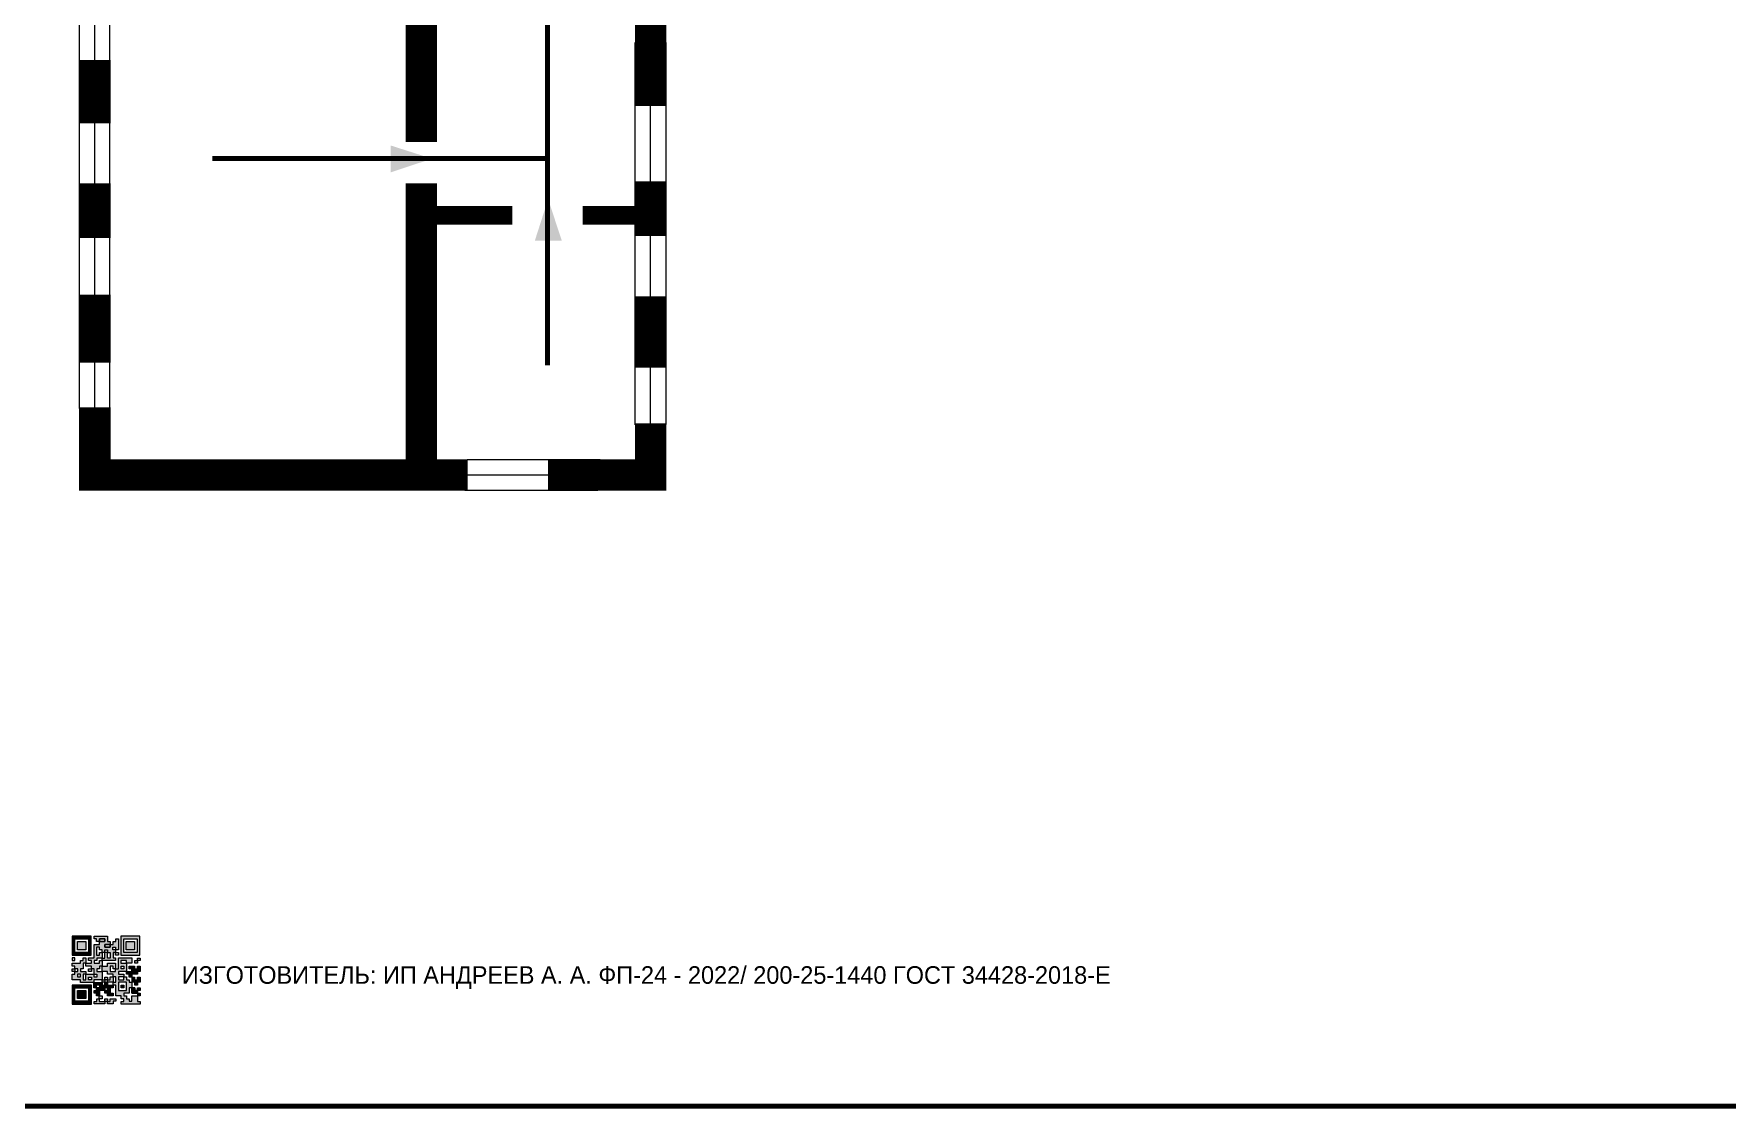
# Model space of a CAD drawing. Header units: millimetres. Extents: x 13810 to 67229, y 12374 to 21950.
# Drawn here: x 17912.3 to 18182.3, y 19483.6 to 19654.5 of the extents above; entities that cross this region are included whole.
import ezdxf

# ---------------------------------------------------------------- set-up
doc = ezdxf.new("R2010")
doc.units = ezdxf.units.MM
doc.layers.add('План_Штампы', color=7, linetype='Continuous')
doc.styles.add('обычный', font='arial.ttf')

# ---------------------------------------------------------------- blocks, each defined once
blk = doc.blocks.new('QR')
at = {"lineweight": 0}
h = blk.add_hatch(color=256, dxfattribs=at)
h.dxf.hatch_style = 1
h.paths.add_polyline_path([(9241.16, 2687.38), (9242.01, 2687.38), (9242.01, 2687.83), (9241.59, 2687.83), (9241.59, 2688.68), (9239.45, 2688.68), (9239.45, 2688.25), (9239.86, 2688.25), (9239.86, 2687.83), (9240.29, 2687.83), (9240.29, 2688.25), (9241.16, 2688.25), (9241.16, 2687.83), (9240.29, 2687.83), (9240.29, 2687.38), (9239.45, 2687.38), (9239.45, 2685.22), (9238.57, 2685.22), (9238.57, 2684.8), (9239.02, 2684.8), (9239.02, 2684.37), (9238.13, 2684.37), (9238.13, 2683.92), (9239.02, 2683.92), (9239.02, 2683.5), (9239.44, 2683.5), (9239.44, 2682.64), (9239.87, 2682.64), (9239.87, 2682.18), (9239.44, 2682.18), (9239.44, 2682.64), (9238.13, 2682.64), (9238.13, 2681.76), (9237.71, 2681.76), (9237.71, 2682.64), (9238.13, 2682.64), (9238.13, 2683.07), (9237.27, 2683.07), (9237.27, 2683.51), (9237.71, 2683.51), (9237.71, 2684.37), (9238.13, 2684.37), (9238.13, 2685.22), (9237.71, 2685.22), (9237.71, 2684.8), (9237.28, 2684.8), (9237.28, 2684.38), (9235.98, 2684.38), (9235.98, 2683.92), (9236.4, 2683.92), (9236.4, 2683.49), (9236.84, 2683.49), (9236.84, 2683.07), (9236.4, 2683.07), (9236.4, 2682.64), (9235.98, 2682.64), (9235.98, 2681.76), (9237.29, 2681.76), (9237.29, 2681.33), (9239.43, 2681.33), (9239.43, 2681.76), (9240.74, 2681.76), (9240.74, 2683.05), (9239.87, 2683.05), (9239.87, 2683.5), (9240.29, 2683.5), (9240.29, 2683.91), (9240.74, 2683.91), (9240.74, 2684.81), (9240.29, 2684.81), (9240.29, 2684.79), (9240.29, 2684.37), (9239.45, 2684.37), (9239.45, 2684.8), (9239.87, 2684.8), (9239.87, 2685.21), (9240.74, 2685.21), (9240.74, 2686.1), (9240.29, 2686.1), (9240.29, 2685.64), (9239.86, 2685.64), (9239.86, 2686.95), (9240.29, 2686.95), (9240.29, 2686.52), (9240.74, 2686.52), (9240.74, 2686.1), (9241.16, 2686.1), (9241.16, 2686.53), (9241.59, 2686.53), (9241.59, 2686.1), (9242.02, 2686.1), (9242.02, 2685.21), (9241.59, 2685.21), (9241.59, 2686.1), (9241.16, 2686.1), (9241.16, 2685.21), (9240.74, 2685.21), (9240.74, 2684.81), (9242.89, 2684.81), (9242.89, 2685.22), (9242.47, 2685.22), (9242.47, 2686.11), (9242.89, 2686.11), (9242.89, 2686.52), (9242.46, 2686.52), (9242.46, 2686.95), (9242.89, 2686.95), (9242.89, 2686.52), (9243.32, 2686.52), (9243.32, 2688.26), (9242.9, 2688.26), (9242.9, 2687.83), (9242.47, 2687.83), (9242.47, 2687.38), (9242.01, 2687.38), (9242.01, 2686.94), (9241.16, 2686.94)])
h.paths.add_polyline_path([(9239.02, 2682.18), (9239.02, 2681.76), (9238.54, 2681.76), (9238.54, 2682.18)], flags=16)
h.paths.add_polyline_path([(9237.27, 2682.65), (9237.27, 2682.19), (9236.83, 2682.19), (9236.83, 2682.65)], flags=16)
h = blk.add_hatch(color=256, dxfattribs=at)
h.dxf.hatch_style = 1
h.paths.add_polyline_path([(9238.15, 2687.83), (9236.83, 2687.83), (9236.83, 2686.52), (9238.15, 2686.52)], flags=0)
h.paths.add_polyline_path([(9239.01, 2685.65), (9239.01, 2688.68), (9235.98, 2688.68), (9235.98, 2685.65)])
h.paths.add_polyline_path([(9236.41, 2686.1), (9236.41, 2688.26), (9238.56, 2688.26), (9238.56, 2686.1)], flags=16)
h.paths.add_polyline_path([(9236.83, 2686.52), (9236.83, 2687.83), (9238.15, 2687.83), (9238.15, 2686.52)], flags=0)
h = blk.add_hatch(color=256, dxfattribs=at)
h.dxf.hatch_style = 1
h.paths.add_polyline_path([(9238.15, 2686.52), (9238.15, 2687.83), (9236.83, 2687.83), (9236.83, 2686.52)])
h.paths.add_polyline_path([(9245.91, 2686.52), (9245.91, 2687.83), (9244.59, 2687.83), (9244.59, 2686.52)], flags=0)
h.paths.add_polyline_path([(9246.77, 2685.65), (9246.77, 2688.68), (9243.74, 2688.68), (9243.74, 2685.65)])
h.paths.add_polyline_path([(9244.17, 2686.1), (9244.17, 2688.26), (9246.32, 2688.26), (9246.32, 2686.1)], flags=16)
h.paths.add_polyline_path([(9244.59, 2686.52), (9244.59, 2687.83), (9245.91, 2687.83), (9245.91, 2686.52)], flags=0)
h = blk.add_hatch(color=256, dxfattribs=at)
h.dxf.hatch_style = 1
h.paths.add_polyline_path([(9243.32, 2686.11), (9242.89, 2686.11), (9242.89, 2685.64), (9243.32, 2685.64)])
h.paths.add_polyline_path([(9239.02, 2683.07), (9239.02, 2683.5), (9238.56, 2683.5), (9238.56, 2683.07)])
h.paths.add_polyline_path([(9236.4, 2684.8), (9236.4, 2685.22), (9235.98, 2685.22), (9235.98, 2684.8)])
h.paths.add_polyline_path([(9236.4, 2683.07), (9236.4, 2683.49), (9235.98, 2683.49), (9235.98, 2683.07)])
h = blk.add_hatch(color=256, dxfattribs=at)
h.dxf.hatch_style = 1
h.paths.add_polyline_path([(9240.75, 2681.76), (9240.75, 2681.35), (9241.17, 2681.35), (9241.17, 2681.76)])
h.paths.add_polyline_path([(9241.6, 2682.18), (9241.17, 2682.18), (9241.17, 2681.76), (9241.6, 2681.76)])
h.paths.add_polyline_path([(9242.47, 2681.34), (9242.47, 2682.19), (9242.02, 2682.19), (9242.02, 2681.76), (9241.6, 2681.76), (9241.6, 2681.34)])
h.paths.add_polyline_path([(9239.87, 2678.3), (9239.44, 2678.3), (9239.44, 2677.89), (9241.17, 2677.89), (9241.17, 2678.3), (9240.28, 2678.3), (9240.28, 2678.73), (9239.87, 2678.73)])
h.paths.add_polyline_path([(9240.75, 2678.73), (9240.75, 2679.19), (9240.28, 2679.19), (9240.28, 2678.73)])
h.paths.add_polyline_path([(9241.6, 2678.73), (9241.17, 2678.73), (9241.17, 2678.3), (9241.6, 2678.3)])
h.paths.add_polyline_path([(9242.02, 2678.3), (9241.6, 2678.3), (9241.6, 2677.89), (9242.48, 2677.89), (9242.48, 2678.31), (9242.9, 2678.31), (9242.9, 2678.73), (9242.02, 2678.73)])
h.paths.add_polyline_path([(9246.36, 2684.37), (9246.36, 2684.79), (9245.93, 2684.79), (9245.93, 2684.37)])
h.paths.add_polyline_path([(9246.78, 2685.2), (9246.36, 2685.2), (9246.36, 2684.79), (9246.78, 2684.79)])
h.paths.add_polyline_path([(9245.91, 2687.83), (9244.59, 2687.83), (9244.59, 2686.52), (9245.91, 2686.52)])
h = blk.add_hatch(color=256, dxfattribs=at)
h.dxf.hatch_style = 1
h.paths.add_polyline_path([(9243.32, 2682.64), (9243.32, 2683.07), (9244.62, 2683.07), (9244.62, 2684.37), (9243.74, 2684.37), (9243.74, 2684.8), (9244.62, 2684.8), (9244.62, 2684.37), (9245.48, 2684.37), (9245.48, 2685.22), (9243.32, 2685.22), (9243.32, 2683.5), (9242.89, 2683.5), (9242.89, 2683.06), (9242.01, 2683.06), (9242.01, 2683.91), (9242.47, 2683.91), (9242.47, 2683.5), (9242.89, 2683.5), (9242.89, 2684.38), (9241.59, 2684.38), (9241.59, 2683.91), (9240.74, 2683.91), (9240.74, 2683.05), (9241.59, 2683.05), (9241.59, 2682.64), (9242.47, 2682.64), (9242.47, 2682.19), (9242.91, 2682.19), (9242.91, 2681.34), (9242.48, 2681.34), (9242.48, 2680.91), (9242.91, 2680.91), (9242.91, 2679.17), (9243.75, 2679.17), (9243.75, 2678.73), (9244.2, 2678.73), (9244.2, 2678.3), (9243.75, 2678.3), (9243.75, 2677.88), (9246.78, 2677.88), (9246.78, 2678.3), (9246.35, 2678.3), (9246.35, 2679.19), (9245.48, 2679.19), (9245.48, 2678.31), (9245.05, 2678.31), (9245.05, 2678.73), (9244.62, 2678.73), (9244.62, 2679.19), (9244.2, 2679.19), (9244.2, 2679.61), (9245.05, 2679.61), (9245.05, 2680.46), (9245.48, 2680.46), (9245.48, 2681.34), (9245.04, 2681.34), (9245.04, 2681.76), (9244.63, 2681.76), (9244.63, 2682.19), (9244.21, 2682.19), (9244.21, 2681.76), (9243.32, 2681.76), (9243.32, 2682.19), (9244.21, 2682.19), (9244.21, 2682.64)])
h.paths.add_polyline_path([(9243.75, 2683.49), (9243.75, 2683.92), (9244.21, 2683.92), (9244.21, 2683.49)], flags=16)
h.paths.add_polyline_path([(9243.32, 2681.34), (9244.63, 2681.34), (9244.63, 2680.04), (9243.32, 2680.04)], flags=16)
h.paths.add_polyline_path([(9243.76, 2680.89), (9244.18, 2680.89), (9244.18, 2680.48), (9243.76, 2680.48)], flags=0)
h = blk.add_hatch(color=256, dxfattribs=at)
h.dxf.hatch_style = 1
h.paths.add_polyline_path([(9246.36, 2683.07), (9246.78, 2683.07), (9246.78, 2683.92), (9246.36, 2683.92), (9246.36, 2683.49), (9245.92, 2683.49), (9245.92, 2683.92), (9245.06, 2683.92), (9245.06, 2683.49), (9245.48, 2683.49), (9245.48, 2683.07), (9244.62, 2683.07), (9244.62, 2682.65), (9245.05, 2682.65), (9245.05, 2682.18), (9245.48, 2682.18), (9245.48, 2682.65), (9246.36, 2682.65)])
h.paths.add_polyline_path([(9246.78, 2682.18), (9246.36, 2682.18), (9246.36, 2681.75), (9245.92, 2681.75), (9245.92, 2682.18), (9245.48, 2682.18), (9245.48, 2681.34), (9245.48, 2681.34), (9245.94, 2681.34), (9245.94, 2680.91), (9246.36, 2680.91), (9246.36, 2681.34), (9246.78, 2681.34)])
h = blk.add_hatch(color=256, dxfattribs=at)
h.dxf.hatch_style = 1
h.paths.add_polyline_path([(9235.98, 2680.9), (9235.98, 2677.86), (9239.02, 2677.86), (9239.02, 2680.9)])
h.paths.add_polyline_path([(9238.57, 2680.48), (9238.57, 2678.32), (9236.41, 2678.32), (9236.41, 2680.48)], flags=16)
h.paths.add_polyline_path([(9238.15, 2680.05), (9238.15, 2678.74), (9236.83, 2678.74), (9236.83, 2680.05)], flags=0)
h = blk.add_hatch(color=256, dxfattribs=at)
h.dxf.hatch_style = 1
h.paths.add_polyline_path([(9242.02, 2680.46), (9242.48, 2680.46), (9242.48, 2680.91), (9241.58, 2680.91), (9241.58, 2681.35), (9241.17, 2681.35), (9241.17, 2680.91), (9240.75, 2680.91), (9240.75, 2681.33), (9239.43, 2681.33), (9239.43, 2680.46), (9239.86, 2680.46), (9239.86, 2680.92), (9240.3, 2680.92), (9240.3, 2680.46), (9239.86, 2680.46), (9239.86, 2680.04), (9239.44, 2680.04), (9239.44, 2679.62), (9239.86, 2679.62), (9239.86, 2679.19), (9240.29, 2679.19), (9240.29, 2680.03), (9241.18, 2680.03), (9241.18, 2680.47), (9241.6, 2680.47), (9241.6, 2680.03), (9241.18, 2680.03), (9241.18, 2679.61), (9241.6, 2679.61), (9241.6, 2679.19), (9242.47, 2679.19), (9242.47, 2679.6), (9242.02, 2679.6)])
h = blk.add_hatch(color=256, dxfattribs=at)
h.dxf.hatch_style = 1
h.paths.add_polyline_path([(9244.18, 2680.48), (9244.18, 2680.89), (9243.76, 2680.89), (9243.76, 2680.48)])
h = blk.add_hatch(color=256, dxfattribs=at)
h.dxf.hatch_style = 1
h.paths.add_polyline_path([(9245.93, 2680.04), (9245.93, 2680.46), (9245.48, 2680.46), (9245.48, 2679.62), (9246.35, 2679.62), (9246.35, 2680.04)])
h.paths.add_polyline_path([(9246.78, 2680.04), (9246.78, 2680.46), (9246.35, 2680.46), (9246.35, 2680.04)])
h.paths.add_polyline_path([(9246.78, 2679.18), (9246.78, 2679.62), (9246.35, 2679.62), (9246.35, 2679.18)])
h = blk.add_hatch(color=256, dxfattribs=at)
h.dxf.hatch_style = 1
h.paths.add_polyline_path([(9238.15, 2680.05), (9236.83, 2680.05), (9236.83, 2678.74), (9238.15, 2678.74)])
for points in [[(9237.71, 2685.22), (9238.13, 2685.22), (9238.13, 2684.37), (9237.71, 2684.37), (9237.71, 2683.51), (9237.27, 2683.51), (9237.27, 2683.07), (9238.13, 2683.07), (9238.13, 2682.64), (9237.71, 2682.64), (9237.71, 2681.76), (9238.13, 2681.76), (9238.13, 2682.64), (9239.44, 2682.64), (9239.44, 2683.5), (9239.02, 2683.5), (9239.02, 2683.07), (9238.56, 2683.07), (9238.56, 2683.5), (9239.02, 2683.5), (9239.02, 2683.92), (9238.13, 2683.92), (9238.13, 2684.37), (9239.02, 2684.37), (9239.02, 2684.8), (9238.57, 2684.8), (9238.57, 2685.22), (9239.45, 2685.22), (9239.45, 2687.38), (9240.29, 2687.38), (9240.29, 2687.83), (9239.86, 2687.83), (9239.86, 2688.25), (9239.45, 2688.25), (9239.45, 2688.68), (9241.59, 2688.68), (9241.59, 2687.83), (9242.01, 2687.83), (9242.01, 2687.38), (9242.47, 2687.38), (9242.47, 2687.83), (9242.9, 2687.83), (9242.9, 2688.26), (9243.32, 2688.26), (9243.32, 2686.52), (9242.89, 2686.52), (9242.89, 2686.11), (9243.32, 2686.11), (9243.32, 2685.64), (9242.89, 2685.64), (9242.89, 2686.11), (9242.47, 2686.11), (9242.47, 2685.22), (9242.89, 2685.22), (9242.89, 2684.81), (9240.74, 2684.81), (9240.74, 2683.91), (9241.59, 2683.91), (9241.59, 2684.38), (9242.89, 2684.38), (9242.89, 2683.5), (9242.47, 2683.5), (9242.47, 2683.91), (9242.01, 2683.91), (9242.01, 2683.06), (9242.89, 2683.06), (9242.89, 2683.5), (9243.32, 2683.5), (9243.32, 2685.22), (9245.48, 2685.22), (9245.48, 2684.37), (9244.62, 2684.37), (9244.62, 2683.07), (9245.48, 2683.07), (9245.48, 2683.49), (9245.06, 2683.49), (9245.06, 2683.92), (9245.92, 2683.92), (9245.92, 2683.49), (9246.36, 2683.49), (9246.36, 2683.92), (9246.78, 2683.92), (9246.78, 2683.07), (9246.36, 2683.07), (9246.36, 2682.65), (9245.48, 2682.65), (9245.48, 2682.18), (9245.92, 2682.18), (9245.92, 2681.75), (9246.36, 2681.75), (9246.36, 2682.18), (9246.78, 2682.18), (9246.78, 2681.34), (9246.36, 2681.34), (9246.36, 2680.91), (9245.94, 2680.91), (9245.94, 2681.34), (9245.48, 2681.34), (9245.48, 2680.46), (9245.93, 2680.46), (9245.93, 2680.04), (9246.35, 2680.04), (9246.35, 2680.46), (9246.78, 2680.46), (9246.78, 2680.04), (9246.78, 2680.04), (9246.35, 2680.04), (9246.35, 2679.62), (9246.78, 2679.62), (9246.78, 2679.18), (9246.35, 2679.18), (9246.35, 2678.3), (9246.78, 2678.3), (9246.78, 2677.88), (9243.75, 2677.88), (9243.75, 2678.3), (9244.2, 2678.3), (9244.2, 2678.73), (9243.75, 2678.73), (9243.75, 2679.17), (9242.91, 2679.17), (9242.91, 2680.91), (9242.48, 2680.91), (9242.48, 2680.46), (9242.02, 2680.46), (9242.02, 2679.6), (9242.47, 2679.6), (9242.47, 2679.19), (9241.6, 2679.19), (9241.6, 2679.61), (9241.18, 2679.61), (9241.18, 2680.03), (9240.29, 2680.03), (9240.29, 2679.19), (9240.75, 2679.19), (9240.75, 2678.73), (9240.28, 2678.73), (9240.28, 2678.3), (9241.17, 2678.3), (9241.17, 2678.73), (9241.6, 2678.73), (9241.6, 2678.3), (9242.02, 2678.3), (9242.02, 2678.73), (9242.9, 2678.73), (9242.9, 2678.31), (9242.48, 2678.31), (9242.48, 2677.89), (9241.6, 2677.89), (9241.6, 2678.3), (9241.17, 2678.3), (9241.17, 2677.89), (9239.44, 2677.89), (9239.44, 2678.3), (9239.87, 2678.3), (9239.87, 2678.73), (9240.28, 2678.73), (9240.28, 2679.19), (9240.29, 2679.19), (9239.86, 2679.19), (9239.86, 2679.62), (9239.44, 2679.62), (9239.44, 2680.04), (9239.86, 2680.04), (9239.86, 2680.46), (9239.43, 2680.46), (9239.43, 2681.33), (9237.29, 2681.33), (9237.29, 2681.76), (9235.98, 2681.76), (9235.98, 2682.64), (9236.4, 2682.64), (9236.4, 2683.07), (9235.98, 2683.07), (9235.98, 2683.49), (9236.4, 2683.49), (9236.4, 2683.92), (9235.98, 2683.92), (9235.98, 2684.38), (9237.28, 2684.38), (9237.28, 2684.8), (9237.71, 2684.8), (9237.71, 2685.22), (9237.92, 2685.22)], [(9240.74, 2686.1), (9240.74, 2686.52), (9240.29, 2686.52), (9240.29, 2686.95), (9239.86, 2686.95), (9239.86, 2685.64), (9240.29, 2685.64), (9240.29, 2686.1), (9240.74, 2686.1), (9240.74, 2686.52)], [(9240.74, 2685.21), (9239.87, 2685.21), (9239.87, 2684.8), (9239.45, 2684.8), (9239.45, 2684.37), (9240.29, 2684.37), (9240.29, 2684.79), (9240.29, 2684.81), (9240.74, 2684.81), (9240.74, 2685.21), (9239.87, 2685.21)], [(9240.74, 2683.91), (9240.29, 2683.91), (9240.29, 2683.5), (9239.87, 2683.5), (9239.87, 2683.05), (9240.74, 2683.05), (9240.74, 2683.91)], [(9244.62, 2684.37), (9244.62, 2684.8), (9243.74, 2684.8), (9243.74, 2684.37), (9244.62, 2684.37)], [(9240.74, 2683.05), (9240.74, 2681.76), (9239.43, 2681.76), (9239.43, 2681.33), (9240.75, 2681.33), (9240.75, 2681.35), (9240.75, 2680.91), (9241.17, 2680.91), (9241.17, 2681.35), (9241.58, 2681.35), (9241.58, 2680.91), (9242.48, 2680.91), (9242.48, 2681.34), (9242.91, 2681.34), (9242.91, 2682.19), (9242.47, 2682.19), (9242.47, 2682.64), (9241.59, 2682.64), (9241.59, 2683.05), (9240.74, 2683.05)], [(9239.86, 2680.46), (9239.86, 2680.92), (9240.3, 2680.92), (9240.3, 2680.46), (9239.86, 2680.46)], [(9241.6, 2681.76), (9242.02, 2681.76), (9242.02, 2682.19), (9242.47, 2682.19), (9242.47, 2681.34), (9241.6, 2681.34), (9241.6, 2681.76)], [(9244.62, 2683.07), (9243.32, 2683.07), (9243.32, 2682.64), (9244.21, 2682.64), (9244.21, 2682.19), (9243.32, 2682.19), (9243.32, 2681.76), (9244.21, 2681.76), (9244.21, 2682.19), (9244.63, 2682.19), (9244.63, 2681.76), (9245.04, 2681.76), (9245.04, 2681.34), (9245.48, 2681.34)], [(9245.48, 2680.46), (9245.05, 2680.46), (9245.05, 2679.61), (9244.2, 2679.61), (9244.2, 2679.19), (9244.62, 2679.19), (9244.62, 2678.73), (9245.05, 2678.73), (9245.05, 2678.31), (9245.48, 2678.31), (9245.48, 2679.19), (9246.35, 2679.19), (9246.35, 2679.07)], [(9245.48, 2682.18), (9245.05, 2682.18), (9245.05, 2682.65), (9244.62, 2682.65), (9244.62, 2683.07)], [(9245.48, 2682.18), (9245.48, 2681.34)], [(9246.35, 2679.62), (9245.48, 2679.62), (9245.48, 2680.46)], [(9245.48, 2680.46), (9245.48, 2679.62), (9246.35, 2679.62), (9246.35, 2680.04), (9245.93, 2680.04), (9245.93, 2680.46), (9245.48, 2680.46), (9245.48, 2679.62)], [(9246.35, 2679.62), (9246.35, 2679.18)]]:
    blk.add_lwpolyline(points, dxfattribs=at)
for points in [[(9235.98, 2685.65), (9239.01, 2685.65), (9239.01, 2688.68), (9235.98, 2688.68)], [(9243.74, 2685.65), (9246.77, 2685.65), (9246.77, 2688.68), (9243.74, 2688.68)], [(9236.41, 2688.26), (9238.56, 2688.26), (9238.56, 2686.1), (9236.41, 2686.1)], [(9236.83, 2687.83), (9238.15, 2687.83), (9238.15, 2686.52), (9236.83, 2686.52)], [(9240.29, 2687.83), (9241.16, 2687.83), (9241.16, 2688.25), (9240.29, 2688.25)], [(9240.29, 2688.25), (9241.16, 2688.25), (9241.16, 2687.83), (9240.29, 2687.83)], [(9241.16, 2686.1), (9240.74, 2686.1), (9240.74, 2685.21), (9241.16, 2685.21)], [(9242.01, 2687.38), (9241.16, 2687.38), (9241.16, 2686.94), (9242.01, 2686.94)], [(9241.16, 2687.38), (9242.01, 2687.38), (9242.01, 2686.94), (9241.16, 2686.94)], [(9241.16, 2686.53), (9241.59, 2686.53), (9241.59, 2686.1), (9241.16, 2686.1)], [(9241.59, 2686.1), (9242.02, 2686.1), (9242.02, 2685.21), (9241.59, 2685.21)], [(9242.89, 2686.52), (9242.46, 2686.52), (9242.46, 2686.95), (9242.89, 2686.95)], [(9244.17, 2688.26), (9246.32, 2688.26), (9246.32, 2686.1), (9244.17, 2686.1)], [(9244.59, 2687.83), (9245.91, 2687.83), (9245.91, 2686.52), (9244.59, 2686.52)], [(9235.98, 2684.8), (9236.4, 2684.8), (9236.4, 2685.22), (9235.98, 2685.22)], [(9236.4, 2683.07), (9236.84, 2683.07), (9236.84, 2683.49), (9236.4, 2683.49)], [(9243.75, 2683.92), (9244.21, 2683.92), (9244.21, 2683.49), (9243.75, 2683.49)], [(9245.93, 2684.79), (9246.36, 2684.79), (9246.36, 2684.37), (9245.93, 2684.37)], [(9246.36, 2685.2), (9246.78, 2685.2), (9246.78, 2684.79), (9246.36, 2684.79)], [(9235.98, 2677.86), (9239.02, 2677.86), (9239.02, 2680.9), (9235.98, 2680.9)], [(9236.41, 2680.48), (9238.57, 2680.48), (9238.57, 2678.32), (9236.41, 2678.32)], [(9236.83, 2682.19), (9237.27, 2682.19), (9237.27, 2682.65), (9236.83, 2682.65)], [(9238.54, 2682.18), (9239.02, 2682.18), (9239.02, 2681.76), (9238.54, 2681.76)], [(9239.44, 2682.64), (9239.87, 2682.64), (9239.87, 2682.18), (9239.44, 2682.18)], [(9240.75, 2681.76), (9241.17, 2681.76), (9241.17, 2681.35), (9240.75, 2681.35)], [(9241.17, 2682.18), (9241.6, 2682.18), (9241.6, 2681.76), (9241.17, 2681.76)], [(9241.18, 2680.03), (9241.6, 2680.03), (9241.6, 2680.47), (9241.18, 2680.47)], [(9243.32, 2680.04), (9244.63, 2680.04), (9244.63, 2681.34), (9243.32, 2681.34)], [(9243.76, 2680.89), (9244.18, 2680.89), (9244.18, 2680.48), (9243.76, 2680.48)], [(9236.83, 2680.05), (9238.15, 2680.05), (9238.15, 2678.74), (9236.83, 2678.74)]]:
    blk.add_lwpolyline(points, close=True, dxfattribs=at)

msp = doc.modelspace()

# ---------------------------------------------------------------- linework, layer by layer
at = {"color": 2, "lineweight": 100}
msp.add_lwpolyline([(17896.73, 19878.6), (18496.73, 19878.6), (18496.73, 19483.6), (17896.73, 19483.6)], close=True, dxfattribs=at)
at = {"lineweight": 0}
for points in [[(17919.64, 19594.82), (17919.64, 19744.25)], [(17922.06, 19594.99), (17922.06, 19744.41)], [(17924.48, 19594.9), (17924.48, 19744.33)], [(18008.2, 19592.2), (18008.2, 19653.13)], [(18010.67, 19592.47), (18010.67, 19653.4)], [(18013.13, 19592.25), (18013.13, 19653.18)], [(17981.4, 19586.67), (18002.63, 19586.67)], [(17981.51, 19584.21), (18002.74, 19584.21)], [(17981.02, 19581.81), (18002.25, 19581.81)]]:
    msp.add_lwpolyline(points, dxfattribs=at)
at = {"color": 126, "lineweight": 100, "true_color": 0x008754}
for points in [[(17994.23, 19741.35), (17994.23, 19601.72)], [(17994.23, 19634.65), (17940.8, 19634.65)]]:
    msp.add_lwpolyline(points, dxfattribs=at)
at = {"lineweight": 0}
for points, const_width in [([(17974.12, 19637.29), (17974.12, 19669)], 5), ([(18027.3, 19664.49), (18010.67, 19664.49), (18010.67, 19643.02)], 5), ([(17922.06, 19640.27), (17922.06, 19650.35)], 5), ([(17922.06, 19621.98), (17922.06, 19630.7)], 5), ([(17974.12, 19617.88), (17974.12, 19630.72)], 5), ([(18010.67, 19631.01), (18010.67, 19622.32)], 5), ([(17975.68, 19625.6), (17988.63, 19625.6)], 3), ([(17999.81, 19625.6), (18011.18, 19625.6)], 3), ([(17974.12, 19584.21), (17974.12, 19617.88)], 5), ([(17922.06, 19602.09), (17922.06, 19612.98)], 5), ([(18010.67, 19612.68), (18010.67, 19601.3)], 5), ([(17981.51, 19584.21), (17922.06, 19584.21), (17922.06, 19594.99)], 5), ([(18010.67, 19592.47), (18010.67, 19584.21), (17994.3, 19584.21)], 5)]:
    msp.add_lwpolyline(points, dxfattribs=dict(at, const_width=const_width))
at = {"layer": 'План_Штампы', "color": 126, "true_color": 0x008754}
for points in [[(17969.22, 19632.45), (17969.22, 19636.74), (17975.81, 19634.63)], [(17996.5, 19621.58), (17992.21, 19621.58), (17994.33, 19628.17)]]:
    msp.add_solid(points, dxfattribs=at)

# ---------------------------------------------------------------- block references
at = {"color": 22, "lineweight": 100, "true_color": 0xbb1e10}
msp.add_blockref('QR', (8682.49, 16822), dxfattribs=at)

# ---------------------------------------------------------------- texts
at = {"lineweight": 0, "insert": (18009.97, 19504.1), "char_height": 2.8, "width": 191.3484, "attachment_point": 5, "style": 'обычный'}
msp.add_mtext('\\pi-8.4,l8.4,t8.4;{\\fProxima Nova Rg|b0|i0|c204|p2;ИЗГОТОВИТЕЛЬ: ИП АНДРЕЕВ А. А.\\fProxima Nova Rg|b0|i0|c0|p2; \\fProxima Nova Rg|b0|i0|c204|p2;ФП-24 - 2022/ 200-25-1440 ГОСТ 34428-2018-Е\\H1.2266x; }', dxfattribs=at)

doc.saveas('drawing.dxf')
